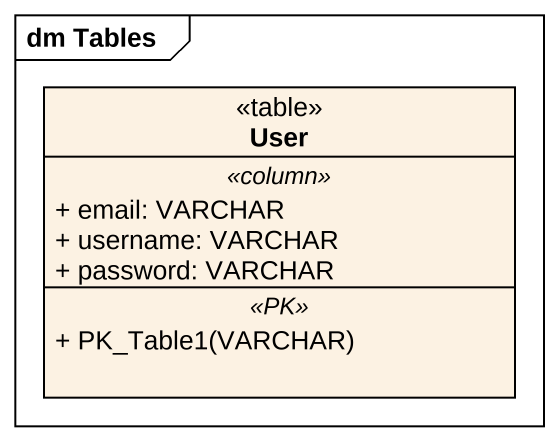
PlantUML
@startuml
mainframe dm Tables
hide circle
hide empty members
skinparam classAttributeIconSize 0
class User <<table>> {
  .. <<column>> ..
  + email: VARCHAR
  + username: VARCHAR
  + password: VARCHAR
  .. <<PK>> ..
  + PK_Table1(VARCHAR)
}
@enduml
